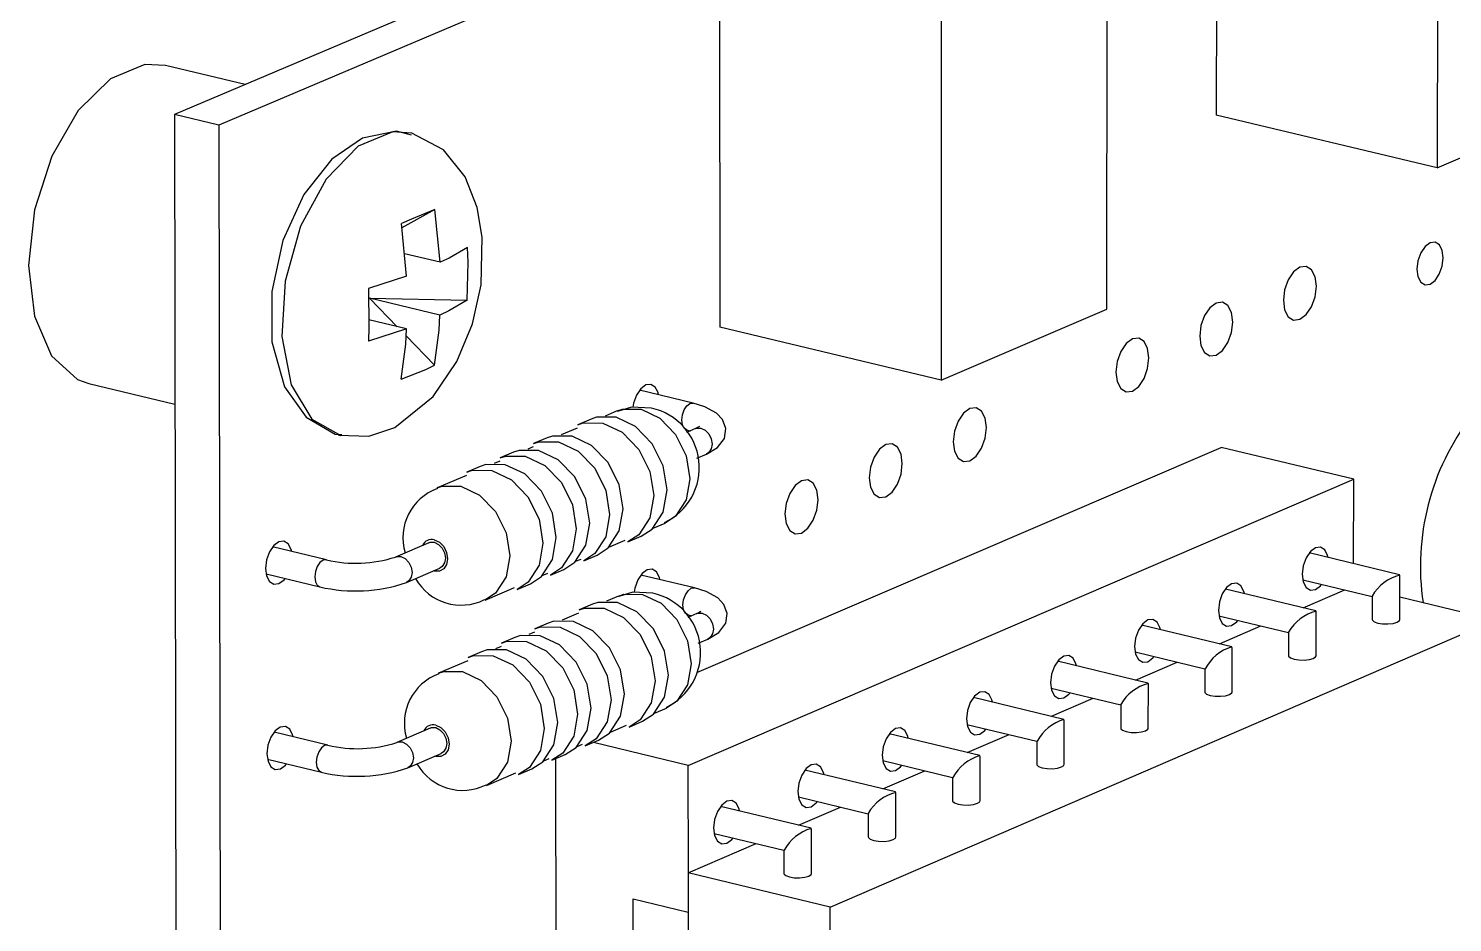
# Model space of a CAD drawing. Extents: x 0 to 254, y 0 to 197.
# Drawn here: x 191.978 to 196.558, y 130.592 to 133.467 of the extents above; entities that cross this region are included whole.
import ezdxf

# ---------------------------------------------------------------- set-up
doc = ezdxf.new("R2010")
doc.units = 0
doc.layers.get('0').update_dxf_attribs({"linetype": 'CONTINUOUS'})

msp = doc.modelspace()

# ---------------------------------------------------------------- linework, layer by layer
at = {"color": 7, "linetype": 'CONTINUOUS'}
for p, q in [((195.7986, 134.5166), (195.7981, 133.1888)), ((196.5098, 134.3482), (196.5087, 133.0193)), ((194.4676, 134.0466), (192.4478, 133.1909)), ((194.4677, 133.9525), (192.5904, 133.1567)), ((195.4464, 132.5644), (195.4466, 133.8963)), ((194.2006, 133.8392), (194.2014, 132.5069)), ((194.9131, 133.6695), (194.9133, 132.3361)), ((192.6748, 133.287), (192.4186, 133.3484)), ((196.5087, 133.0193), (197.0378, 133.2458)), ((192.5904, 133.1567), (192.4478, 133.1909)), ((192.4478, 133.1909), (192.4648, 123.0937)), ((196.5087, 133.0193), (195.7981, 133.1888)), ((192.5904, 133.1567), (192.5958, 129.774)), ((193.2852, 132.885), (193.1791, 132.8265)), ((193.3019, 132.7154), (193.2852, 132.885)), ((193.1944, 132.6707), (193.1777, 132.8403)), ((193.3019, 132.7154), (193.1873, 132.7429)), ((193.1944, 132.6707), (193.0722, 132.6311)), ((193.0755, 132.6003), (193.1643, 132.5084)), ((193.0755, 132.6003), (193.3892, 132.5939)), ((193.3015, 132.546), (193.0755, 132.6003)), ((193.194, 132.5013), (193.0728, 132.5304)), ((194.9133, 132.3361), (195.4464, 132.5644)), ((193.194, 132.5013), (193.0718, 132.4616)), ((193.1928, 132.4789), (193.2839, 132.3847)), ((194.9133, 132.3361), (194.2014, 132.5069)), ((192.1728, 132.3256), (192.4494, 132.259)), ((194.1161, 132.2628), (193.9432, 132.3043)), ((193.7876, 132.2112), (193.7447, 132.1929)), ((193.8714, 132.2373), (193.8327, 132.2208)), ((193.7429, 132.1824), (193.6909, 132.1602)), ((194.0953, 132.1763), (194.0946, 132.1764)), ((194.1236, 132.1805), (194.0948, 132.1682)), ((194.0953, 132.1763), (194.1058, 132.1729)), ((194.1229, 132.1802), (194.1236, 132.1805)), ((193.601, 132.1218), (193.5837, 132.1144)), ((193.6458, 132.1506), (193.6029, 132.1323)), ((194.1279, 131.3961), (195.8139, 132.1204)), ((196.2398, 132.0182), (195.8139, 132.1204)), ((193.4938, 132.076), (193.4764, 132.0685)), ((193.5386, 132.1048), (193.4956, 132.0864)), ((194.128, 132.0856), (194.1586, 132.0986)), ((193.3865, 132.0301), (193.2923, 131.9899)), ((193.4313, 132.0589), (193.3883, 132.0406)), ((194.1002, 131.0975), (196.2398, 132.0182)), ((196.2396, 131.7462), (196.2398, 132.0182)), ((193.9059, 131.816), (193.9488, 131.8344)), ((193.9868, 131.8604), (194.0256, 131.877)), ((192.9365, 131.7585), (192.7633, 131.8003)), ((193.266, 131.8137), (193.1585, 131.7677)), ((193.8451, 131.7997), (193.8971, 131.8219)), ((193.7379, 131.7538), (193.7553, 131.7612)), ((193.7642, 131.7553), (193.807, 131.7737)), ((196.3869, 131.7108), (196.0965, 131.7806)), ((192.7423, 131.7135), (192.9156, 131.6717)), ((193.1936, 131.6856), (193.301, 131.7316)), ((193.6307, 131.7078), (193.6481, 131.7153)), ((193.657, 131.7094), (193.6998, 131.7278)), ((194.1203, 131.6681), (193.9475, 131.7098)), ((196.388, 131.5665), (196.3881, 131.7092)), ((193.4467, 131.629), (193.5408, 131.6693)), ((193.5497, 131.6634), (193.5926, 131.6818)), ((196.1177, 131.5947), (195.8271, 131.6646)), ((196.076, 131.6944), (196.2994, 131.6407)), ((196.0775, 131.6044), (196.2109, 131.662)), ((193.7917, 131.6158), (193.7488, 131.5974)), ((193.8755, 131.642), (193.8367, 131.6254)), ((196.2994, 131.642), (196.2994, 131.5665)), ((196.694, 131.5648), (196.3881, 131.6384)), ((193.747, 131.5869), (193.695, 131.5647)), ((194.1277, 131.5856), (194.0988, 131.5731)), ((194.0994, 131.5816), (194.0988, 131.5818)), ((194.0994, 131.5816), (194.1104, 131.5781)), ((194.127, 131.5853), (194.1277, 131.5856)), ((194.5559, 130.6415), (196.694, 131.5648)), ((195.8065, 131.5784), (196.0302, 131.5246)), ((196.1188, 131.4503), (196.1189, 131.5931)), ((193.6052, 131.5262), (193.5878, 131.5187)), ((193.6499, 131.555), (193.6071, 131.5366)), ((195.8481, 131.4785), (195.5574, 131.5485)), ((195.8079, 131.4882), (195.9417, 131.5459)), ((196.0302, 131.5259), (196.0302, 131.4504)), ((193.498, 131.4802), (193.4806, 131.4727)), ((193.5427, 131.5091), (193.4999, 131.4907)), ((194.1322, 131.4906), (194.1628, 131.5038)), ((195.8493, 131.334), (195.8494, 131.4769)), ((193.3907, 131.4342), (193.2966, 131.3938)), ((193.4355, 131.4631), (193.3926, 131.4447)), ((195.5782, 131.3621), (195.2874, 131.4322)), ((195.5367, 131.4622), (195.7606, 131.4083)), ((195.538, 131.3718), (195.6721, 131.4296)), ((195.7606, 131.4096), (195.7606, 131.334)), ((195.2665, 131.3459), (195.4906, 131.2919)), ((195.5794, 131.2176), (195.5795, 131.3605)), ((195.3079, 131.2456), (195.017, 131.3158)), ((195.2677, 131.2553), (195.4021, 131.3132)), ((195.4906, 131.2932), (195.4906, 131.2176)), ((193.9104, 131.2209), (193.9533, 131.2393)), ((193.9913, 131.2654), (194.03, 131.282)), ((195.3092, 131.101), (195.3092, 131.244)), ((192.9412, 131.1623), (192.768, 131.2042)), ((193.2704, 131.2176), (193.163, 131.1715)), ((193.8496, 131.2045), (193.9016, 131.2268)), ((195.0373, 131.1289), (194.7463, 131.1992)), ((194.9961, 131.2294), (195.2204, 131.1753)), ((194.9971, 131.1386), (195.1318, 131.1967)), ((193.7424, 131.1584), (193.7598, 131.1659)), ((193.7687, 131.16), (193.8116, 131.1784)), ((194.1002, 131.0975), (193.795, 131.1713)), ((195.2204, 131.1766), (195.2204, 131.101)), ((192.747, 131.1175), (192.9202, 131.0756)), ((193.1982, 131.0896), (193.3056, 131.1357)), ((193.6352, 131.1123), (193.6527, 131.1198)), ((193.6615, 131.1139), (193.7044, 131.1324)), ((193.6733, 131.119), (193.6743, 130.0388)), ((194.7254, 131.1128), (194.9497, 131.0586)), ((195.0386, 130.9842), (195.0386, 131.1273)), ((193.4513, 131.0333), (193.5454, 131.0737)), ((193.5543, 131.0679), (193.5972, 131.0863)), ((194.1004, 130.752), (194.1002, 131.0975)), ((194.7664, 131.0121), (194.4752, 131.0824)), ((194.7261, 131.0218), (194.8611, 131.08)), ((194.9497, 131.0599), (194.9497, 130.9842)), ((194.7677, 130.8673), (194.7677, 131.0104)), ((194.4951, 130.8951), (194.2038, 130.9656)), ((194.4543, 130.996), (194.6787, 130.9417)), ((194.4548, 130.9048), (194.5901, 130.9632)), ((194.6787, 130.943), (194.6787, 130.8673)), ((194.1829, 130.879), (194.4074, 130.8247)), ((194.4964, 130.7502), (194.4964, 130.8935)), ((194.1001, 130.7519), (194.3187, 130.8462)), ((194.4074, 130.826), (194.4074, 130.7502)), ((194.5559, 130.6415), (194.1001, 130.7519)), ((194.1001, 130.7519), (194.1006, 129.9351)), ((193.9226, 130.6688), (194.1002, 130.6258)), ((193.9231, 129.9783), (193.9226, 130.6688)), ((194.5562, 129.73), (194.5559, 130.6415))]:
    msp.add_line(p, q, dxfattribs=at)
for points in [[(192.4186, 133.3484), (192.3521, 133.3514), (192.2419, 133.3058), (192.1381, 133.2036), (192.0534, 133.057), (191.9979, 132.8839), (191.9784, 132.7051), (191.9973, 132.5423), (192.0522, 132.415), (192.1365, 132.3387), (192.1728, 132.3256)], [(193.21, 133.1248), (193.1617, 133.1376), (193.0529, 133.1145), (192.9538, 133.0468), (192.8642, 132.9336), (192.7966, 132.7852), (192.761, 132.6216), (192.7615, 132.4596), (192.8015, 132.3151), (192.8712, 132.217), (192.9643, 132.1629), (192.9861, 132.162)], [(193.2106, 133.1312), (193.1497, 133.1347), (193.0391, 133.0888), (192.9357, 132.9829), (192.8536, 132.8314), (192.8039, 132.6548), (192.7932, 132.4769), (192.8231, 132.3218), (192.8895, 132.2106), (192.983, 132.1582)], [(192.9752, 132.1599), (193.0724, 132.1561), (193.1568, 132.1843), (193.28, 132.284), (193.3555, 132.396), (193.4059, 132.518), (193.4336, 132.6426), (193.4375, 132.7962), (193.4209, 132.8913), (193.3822, 132.9901), (193.3131, 133.0777), (193.2087, 133.1317)], [(193.2852, 132.885), (193.2097, 132.8539), (193.1777, 132.8403)], [(193.3897, 132.7632), (193.3308, 132.729), (193.3019, 132.7154)], [(193.3892, 132.5939), (193.3925, 132.7158), (193.3897, 132.7632)], [(196.5275, 132.7297), (196.5243, 132.7539), (196.5152, 132.7717), (196.5016, 132.7803), (196.4854, 132.7785), (196.4693, 132.7665), (196.4556, 132.7461), (196.4465, 132.7205), (196.4433, 132.6936), (196.4464, 132.6694), (196.4556, 132.6516), (196.4692, 132.643), (196.4853, 132.6448), (196.5015, 132.6568), (196.5151, 132.6772), (196.5243, 132.7028), (196.5275, 132.7297)], [(196.1197, 132.6387), (196.1157, 132.6691), (196.1042, 132.6914), (196.087, 132.7022), (196.0668, 132.6999), (196.0465, 132.6848), (196.0293, 132.6593), (196.0178, 132.6271), (196.0137, 132.5933), (196.0178, 132.5629), (196.0292, 132.5406), (196.0464, 132.5297), (196.0667, 132.5321), (196.0869, 132.5471), (196.1041, 132.5727), (196.1156, 132.6048), (196.1197, 132.6387)], [(193.0722, 132.6311), (193.0729, 132.5081), (193.0718, 132.4616)], [(193.3892, 132.5939), (193.3303, 132.5597), (193.3015, 132.546)], [(195.8507, 132.5234), (195.8467, 132.5538), (195.8352, 132.5761), (195.818, 132.5869), (195.7977, 132.5846), (195.7774, 132.5695), (195.7602, 132.5439), (195.7487, 132.5118), (195.7446, 132.4779), (195.7487, 132.4475), (195.7601, 132.4252), (195.7773, 132.4144), (195.7976, 132.4167), (195.8179, 132.4318), (195.8351, 132.4573), (195.8467, 132.4895), (195.8507, 132.5234)], [(193.2839, 132.3847), (193.2989, 132.4973), (193.3015, 132.546)], [(193.1764, 132.3399), (193.1915, 132.4525), (193.194, 132.5013)], [(195.5814, 132.4079), (195.5773, 132.4383), (195.5658, 132.4606), (195.5486, 132.4715), (195.5283, 132.4692), (195.508, 132.4541), (195.4907, 132.4285), (195.4792, 132.3963), (195.4752, 132.3624), (195.4792, 132.332), (195.4907, 132.3096), (195.5079, 132.2988), (195.5283, 132.3011), (195.5486, 132.3162), (195.5658, 132.3418), (195.5773, 132.374), (195.5814, 132.4079)], [(193.1764, 132.3399), (193.2558, 132.3702), (193.2839, 132.3847)], [(194.0045, 132.2896), (194.0029, 132.2963), (193.9936, 132.3142), (193.9797, 132.3228), (193.9634, 132.321), (193.9471, 132.3089), (193.9333, 132.2884), (193.924, 132.2627), (193.9217, 132.2495)], [(193.9817, 132.2463), (193.9178, 132.2499), (193.8726, 132.2355)], [(194.1586, 132.0986), (194.1941, 132.1198), (194.2163, 132.1493), (194.2209, 132.1808), (194.2105, 132.2096), (194.191, 132.2305), (194.1537, 132.2511), (194.1161, 132.2628)], [(195.0587, 132.1838), (195.0547, 132.2143), (195.0431, 132.2366), (195.0259, 132.2475), (195.0055, 132.2451), (194.9851, 132.23), (194.9678, 132.2044), (194.9563, 132.1721), (194.9523, 132.1382), (194.9563, 132.1077), (194.9679, 132.0854), (194.9851, 132.0746), (195.0055, 132.0769), (195.0259, 132.0921), (195.0431, 132.1177), (195.0547, 132.1499), (195.0587, 132.1838)], [(193.8679, 132.2169), (193.8053, 132.2172), (193.7876, 132.2112)], [(193.9488, 131.8344), (193.984, 131.8577), (194.0195, 131.9121), (194.0319, 131.9833), (194.0194, 132.0606), (193.9838, 132.1321), (193.9306, 132.187), (193.8679, 132.2169)], [(193.7262, 132.1563), (193.6635, 132.1566), (193.6458, 132.1506)], [(193.807, 131.7737), (193.8423, 131.7969), (193.8778, 131.8514), (193.8902, 131.9227), (193.8776, 132), (193.8421, 132.0715), (193.7889, 132.1264), (193.7262, 132.1563)], [(193.7447, 132.1929), (193.7624, 132.1988), (193.8251, 132.1985), (193.8878, 132.1687), (193.941, 132.1138), (193.9765, 132.0423), (193.9891, 131.965), (193.9767, 131.8937), (193.9412, 131.8393), (193.9059, 131.816)], [(194.1358, 132.1868), (194.1361, 132.1873), (194.1281, 132.1826), (194.1236, 132.1805)], [(193.6189, 132.1104), (193.5562, 132.1107), (193.5386, 132.1048)], [(193.6029, 132.1323), (193.6206, 132.1382), (193.6833, 132.1379), (193.746, 132.1081), (193.7992, 132.0532), (193.8348, 131.9816), (193.8473, 131.9043), (193.8349, 131.833), (193.7994, 131.7786), (193.7642, 131.7553)], [(193.6998, 131.7278), (193.7351, 131.751), (193.7706, 131.8055), (193.783, 131.8768), (193.7704, 131.9541), (193.7349, 132.0257), (193.6817, 132.0806), (193.6189, 132.1104)], [(194.7884, 132.0679), (194.7843, 132.0984), (194.7728, 132.1208), (194.7555, 132.1316), (194.7351, 132.1293), (194.7147, 132.1141), (194.6974, 132.0884), (194.6858, 132.0562), (194.6818, 132.0222), (194.6858, 131.9918), (194.6974, 131.9694), (194.7147, 131.9586), (194.7351, 131.9609), (194.7555, 131.9761), (194.7728, 132.0018), (194.7843, 132.034), (194.7884, 132.0679)], [(193.5116, 132.0646), (193.449, 132.0649), (193.4313, 132.0589)], [(193.4956, 132.0864), (193.5133, 132.0924), (193.576, 132.0921), (193.6387, 132.0622), (193.692, 132.0073), (193.7275, 131.9357), (193.7401, 131.8584), (193.7277, 131.7871), (193.6922, 131.7326), (193.657, 131.7094)], [(193.5926, 131.6818), (193.6279, 131.7051), (193.6633, 131.7595), (193.6757, 131.8308), (193.6632, 131.9082), (193.6276, 131.9798), (193.5744, 132.0347), (193.5116, 132.0646)], [(193.3883, 132.0406), (193.406, 132.0465), (193.4687, 132.0462), (193.5315, 132.0163), (193.5847, 131.9614), (193.6203, 131.8898), (193.6328, 131.8125), (193.6204, 131.7411), (193.5849, 131.6867), (193.5497, 131.6634)], [(194.5177, 131.9519), (194.5136, 131.9824), (194.502, 132.0047), (194.4847, 132.0156), (194.4643, 132.0132), (194.4439, 131.9981), (194.4266, 131.9724), (194.415, 131.9401), (194.411, 131.9061), (194.415, 131.8757), (194.4266, 131.8533), (194.4439, 131.8425), (194.4644, 131.8448), (194.4848, 131.86), (194.5021, 131.8857), (194.5137, 131.9179), (194.5177, 131.9519)], [(192.8248, 131.7854), (192.8232, 131.7922), (192.8138, 131.8101), (192.7999, 131.8187), (192.7835, 131.8168), (192.7671, 131.8047), (192.7532, 131.7841), (192.7439, 131.7583), (192.7407, 131.7311), (192.744, 131.7067), (192.7533, 131.6888), (192.7672, 131.6802), (192.7837, 131.6821), (192.8001, 131.6942), (192.8039, 131.6987)], [(193.266, 131.8137), (193.2698, 131.815), (193.2834, 131.8149)], [(193.2834, 131.8149), (193.2971, 131.8084), (193.3087, 131.7964), (193.3164, 131.7809), (193.3191, 131.764), (193.3164, 131.7485), (193.3087, 131.7367), (193.301, 131.7316)], [(196.1168, 131.7975), (196.1006, 131.7854), (196.0868, 131.7649), (196.0776, 131.7392), (196.0744, 131.7121), (196.0776, 131.6878), (196.0868, 131.67), (196.1005, 131.6614), (196.1167, 131.6633), (196.1329, 131.6754), (196.1367, 131.6798)], [(196.1576, 131.7659), (196.1559, 131.7729), (196.1468, 131.7907), (196.133, 131.7994), (196.1168, 131.7975)], [(194.0087, 131.695), (194.0071, 131.7018), (193.9978, 131.7196), (193.984, 131.7283), (193.9677, 131.7264), (193.9514, 131.7143), (193.9375, 131.6938), (193.9283, 131.668), (193.9259, 131.6543)], [(193.9861, 131.6511), (193.9222, 131.6547), (193.8767, 131.6403)], [(194.1628, 131.5038), (194.1983, 131.525), (194.2205, 131.5545), (194.2251, 131.586), (194.2146, 131.6149), (194.1951, 131.6359), (194.1576, 131.6565), (194.1203, 131.6681)], [(195.8474, 131.6815), (195.8311, 131.6694), (195.8174, 131.6489), (195.8082, 131.6231), (195.8049, 131.596), (195.8081, 131.5717), (195.8173, 131.5539), (195.8311, 131.5453), (195.8473, 131.5472), (195.8636, 131.5593), (195.8674, 131.5637)], [(195.8882, 131.6499), (195.8866, 131.6569), (195.8774, 131.6747), (195.8636, 131.6833), (195.8474, 131.6815)], [(193.8722, 131.6215), (193.8096, 131.6218), (193.7917, 131.6158)], [(193.9533, 131.2393), (193.9883, 131.2624), (194.0237, 131.3168), (194.0361, 131.388), (194.0236, 131.4652), (193.9881, 131.5367), (193.9349, 131.5916), (193.8722, 131.6215)], [(193.7305, 131.5607), (193.6679, 131.5611), (193.6499, 131.555)], [(193.8116, 131.1784), (193.8466, 131.2015), (193.8821, 131.2559), (193.8945, 131.3271), (193.8819, 131.4044), (193.8464, 131.4759), (193.7932, 131.5308), (193.7305, 131.5607)], [(193.7488, 131.5974), (193.7667, 131.6035), (193.8294, 131.6031), (193.8921, 131.5732), (193.9452, 131.5183), (193.9808, 131.4468), (193.9933, 131.3696), (193.9809, 131.2984), (193.9454, 131.244), (193.9104, 131.2209)], [(194.1399, 131.5919), (194.1401, 131.5923), (194.1319, 131.5875), (194.1277, 131.5856)], [(195.5776, 131.5653), (195.5614, 131.5532), (195.5476, 131.5326), (195.5384, 131.5069), (195.5351, 131.4798), (195.5383, 131.4554), (195.5475, 131.4376), (195.5613, 131.429), (195.5776, 131.4309), (195.5939, 131.443), (195.5977, 131.4475)], [(195.6185, 131.5338), (195.6169, 131.5407), (195.6077, 131.5585), (195.5939, 131.5672), (195.5776, 131.5653)], [(196.2994, 131.5665), (196.2999, 131.5645), (196.3056, 131.5592), (196.3172, 131.5551), (196.3328, 131.5527), (196.3501, 131.5524), (196.3664, 131.5542), (196.3792, 131.558), (196.3867, 131.563), (196.388, 131.5665)], [(193.6233, 131.5147), (193.5607, 131.5151), (193.5427, 131.5091)], [(193.6071, 131.5366), (193.625, 131.5427), (193.6876, 131.5423), (193.7503, 131.5124), (193.8035, 131.4575), (193.8391, 131.386), (193.8516, 131.3087), (193.8392, 131.2375), (193.8037, 131.1831), (193.7687, 131.16)], [(193.7044, 131.1324), (193.7394, 131.1555), (193.7749, 131.2099), (193.7873, 131.2811), (193.7748, 131.3584), (193.7392, 131.4299), (193.686, 131.4848), (193.6233, 131.5147)], [(193.5161, 131.4687), (193.4534, 131.4691), (193.4355, 131.4631)], [(193.4999, 131.4907), (193.5178, 131.4967), (193.5804, 131.4963), (193.6431, 131.4664), (193.6963, 131.4115), (193.7319, 131.34), (193.7444, 131.2627), (193.732, 131.1914), (193.6966, 131.1371), (193.6615, 131.1139)], [(193.5972, 131.0863), (193.6322, 131.1094), (193.6677, 131.1638), (193.6801, 131.235), (193.6676, 131.3123), (193.632, 131.3839), (193.5788, 131.4388), (193.5161, 131.4687)], [(193.3926, 131.4447), (193.4105, 131.4507), (193.4732, 131.4503), (193.5359, 131.4204), (193.5891, 131.3655), (193.6247, 131.2939), (193.6372, 131.2166), (193.6248, 131.1453), (193.5893, 131.091), (193.5543, 131.0679)], [(195.3075, 131.4489), (195.2912, 131.4368), (195.2774, 131.4163), (195.2682, 131.3905), (195.265, 131.3634), (195.2682, 131.339), (195.2774, 131.3212), (195.2912, 131.3126), (195.3075, 131.3145), (195.3238, 131.3266), (195.3277, 131.3312)], [(195.3485, 131.4175), (195.3468, 131.4244), (195.3376, 131.4422), (195.3238, 131.4508), (195.3075, 131.4489)], [(196.0302, 131.4504), (196.0306, 131.4483), (196.0364, 131.4431), (196.048, 131.4389), (196.0636, 131.4365), (196.0809, 131.4362), (196.0972, 131.4381), (196.11, 131.4418), (196.1175, 131.4468), (196.1188, 131.4503)], [(195.0372, 131.3325), (195.0209, 131.3203), (195.007, 131.2998), (194.9978, 131.274), (194.9946, 131.2469), (194.9978, 131.2225), (195.0071, 131.2047), (195.0209, 131.196), (195.0372, 131.1979), (195.0535, 131.2101), (195.0573, 131.2147)], [(195.0782, 131.301), (195.0765, 131.3079), (195.0673, 131.3258), (195.0535, 131.3344), (195.0372, 131.3325)], [(195.7606, 131.334), (195.761, 131.332), (195.7668, 131.3267), (195.7784, 131.3226), (195.794, 131.3202), (195.8113, 131.3199), (195.8276, 131.3217), (195.8405, 131.3255), (195.8479, 131.3305), (195.8493, 131.334)], [(192.8295, 131.1893), (192.8278, 131.1962), (192.8185, 131.214), (192.8046, 131.2227), (192.7882, 131.2207), (192.7718, 131.2086), (192.7579, 131.188), (192.7486, 131.1622), (192.7454, 131.135), (192.7487, 131.1106), (192.758, 131.0928), (192.772, 131.0842), (192.7884, 131.0861), (192.8048, 131.0982), (192.8085, 131.1026)], [(193.2704, 131.2176), (193.2743, 131.219), (193.288, 131.2189)], [(193.288, 131.2189), (193.3016, 131.2124), (193.3132, 131.2004), (193.3209, 131.1849), (193.3236, 131.168), (193.3209, 131.1525), (193.3132, 131.1407), (193.3056, 131.1357)], [(194.7665, 131.2159), (194.7501, 131.2037), (194.7363, 131.1832), (194.7271, 131.1574), (194.7238, 131.1302), (194.7271, 131.1058), (194.7363, 131.088), (194.7502, 131.0794), (194.7665, 131.0813), (194.7828, 131.0934), (194.7867, 131.098)], [(194.8076, 131.1844), (194.8059, 131.1913), (194.7966, 131.2092), (194.7828, 131.2178), (194.7665, 131.2159)], [(195.4906, 131.2176), (195.4911, 131.2155), (195.4969, 131.2103), (195.5085, 131.2061), (195.5241, 131.2037), (195.5414, 131.2034), (195.5577, 131.2053), (195.5706, 131.209), (195.5781, 131.214), (195.5794, 131.2176)], [(194.4954, 131.0992), (194.4791, 131.087), (194.4652, 131.0664), (194.456, 131.0406), (194.4527, 131.0134), (194.456, 130.989), (194.4653, 130.9712), (194.4791, 130.9625), (194.4955, 130.9645), (194.5118, 130.9766), (194.5157, 130.9812)], [(194.5366, 131.0676), (194.5349, 131.0746), (194.5256, 131.0924), (194.5118, 131.1011), (194.4954, 131.0992)], [(195.2204, 131.101), (195.2208, 131.0989), (195.2266, 131.0936), (195.2382, 131.0895), (195.2538, 131.0871), (195.2711, 131.0868), (195.2875, 131.0886), (195.3004, 131.0924), (195.3078, 131.0974), (195.3092, 131.101)], [(194.224, 130.9823), (194.2077, 130.9701), (194.1938, 130.9495), (194.1845, 130.9236), (194.1813, 130.8964), (194.1846, 130.8721), (194.1938, 130.8542), (194.2077, 130.8456), (194.2241, 130.8475), (194.2405, 130.8597), (194.2443, 130.8642)], [(194.2652, 130.9507), (194.2635, 130.9577), (194.2543, 130.9755), (194.2404, 130.9842), (194.224, 130.9823)], [(194.9497, 130.9842), (194.9502, 130.9821), (194.9559, 130.9769), (194.9675, 130.9727), (194.9832, 130.9703), (195.0005, 130.97), (195.0169, 130.9718), (195.0298, 130.9756), (195.0373, 130.9806), (195.0386, 130.9842)], [(194.6787, 130.8673), (194.6792, 130.8652), (194.6849, 130.8599), (194.6965, 130.8558), (194.7122, 130.8533), (194.7295, 130.853), (194.7459, 130.8549), (194.7588, 130.8587), (194.7663, 130.8637), (194.7677, 130.8673)], [(194.4074, 130.7502), (194.4079, 130.7482), (194.4136, 130.7429), (194.4252, 130.7387), (194.4409, 130.7363), (194.4582, 130.736), (194.4746, 130.7378), (194.4875, 130.7416), (194.495, 130.7467), (194.4964, 130.7502)]]:
    msp.add_lwpolyline(points, dxfattribs=at)
at = {"color": 8, "linetype": 'CONTINUOUS'}
for points in [[(194.0946, 132.1764), (194.0868, 132.1816), (194.081, 132.1928), (194.0789, 132.2081), (194.081, 132.2251), (194.0867, 132.2413), (194.0954, 132.2541), (194.1056, 132.2617)], [(194.1056, 132.2617), (194.1159, 132.2629), (194.1161, 132.2628)], [(193.8714, 132.2373), (193.8883, 132.243), (193.9483, 132.2428)], [(193.9483, 132.2428), (194.0082, 132.2142), (194.0591, 132.1617), (194.0931, 132.0933), (194.1051, 132.0194), (194.0932, 131.9513), (194.0593, 131.8992), (194.0256, 131.877)], [(194.1236, 132.1805), (194.1274, 132.1818), (194.141, 132.1817)], [(194.141, 132.1817), (194.1547, 132.1752), (194.1662, 132.1633), (194.1739, 132.1478), (194.1767, 132.131), (194.174, 132.1155), (194.1663, 132.1037), (194.1586, 132.0986)], [(193.2926, 131.99), (193.3092, 131.9955), (193.3692, 131.9952)], [(193.3692, 131.9952), (193.4292, 131.9666), (193.4801, 131.9141), (193.5142, 131.8456), (193.5262, 131.7716), (193.5143, 131.7034), (193.4804, 131.6513), (193.4462, 131.6288)], [(193.2834, 131.8233), (193.2998, 131.8155), (193.3137, 131.8012), (193.323, 131.7825), (193.3263, 131.7623), (193.323, 131.7437), (193.3138, 131.7295), (193.2999, 131.7219), (193.2836, 131.7219), (193.2805, 131.7228)], [(192.926, 131.7573), (192.9157, 131.7497), (192.907, 131.7368), (192.9012, 131.7206), (192.8991, 131.7036), (192.9012, 131.6883), (192.9071, 131.6771), (192.9156, 131.6717)], [(192.9368, 131.7584), (192.9363, 131.7585), (192.926, 131.7573)], [(193.1584, 131.7677), (193.1624, 131.769), (193.176, 131.7689)], [(193.176, 131.7689), (193.1896, 131.7624), (193.2012, 131.7505), (193.209, 131.7349), (193.2117, 131.7181), (193.209, 131.7026), (193.2013, 131.6907), (193.1936, 131.6856)], [(194.0988, 131.5818), (194.091, 131.587), (194.0852, 131.5982), (194.0831, 131.6134), (194.0852, 131.6304), (194.091, 131.6465), (194.0996, 131.6594), (194.1098, 131.667)], [(194.1098, 131.667), (194.1201, 131.6682), (194.1203, 131.6681)], [(193.8755, 131.642), (193.8926, 131.6478), (193.9525, 131.6475)], [(193.9525, 131.6475), (194.0125, 131.6189), (194.0633, 131.5664), (194.0973, 131.4981), (194.1093, 131.4242), (194.0974, 131.3561), (194.0635, 131.3041), (194.03, 131.282)], [(194.1277, 131.5856), (194.1316, 131.5869), (194.1452, 131.5868)], [(194.1452, 131.5868), (194.1588, 131.5803), (194.1704, 131.5684), (194.1781, 131.5529), (194.1808, 131.5361), (194.1781, 131.5206), (194.1704, 131.5088), (194.1628, 131.5038)], [(193.2969, 131.3939), (193.3137, 131.3996), (193.3737, 131.3992)], [(193.3737, 131.3992), (193.4337, 131.3706), (193.4846, 131.3181), (193.5186, 131.2496), (193.5306, 131.1756), (193.5188, 131.1074), (193.4848, 131.0554), (193.4508, 131.0331)], [(193.288, 131.2273), (193.3043, 131.2195), (193.3182, 131.2052), (193.3275, 131.1865), (193.3308, 131.1663), (193.3275, 131.1477), (193.3183, 131.1335), (193.3044, 131.1259), (193.2881, 131.126), (193.2851, 131.1269)], [(192.9306, 131.1611), (192.9203, 131.1535), (192.9116, 131.1406), (192.9058, 131.1244), (192.9038, 131.1074), (192.9059, 131.0921), (192.9117, 131.0809), (192.9202, 131.0756)], [(192.9415, 131.1622), (192.9409, 131.1623), (192.9306, 131.1611)], [(193.163, 131.1715), (193.1669, 131.1729), (193.1806, 131.1728)], [(193.1806, 131.1728), (193.1942, 131.1663), (193.2058, 131.1543), (193.2135, 131.1387), (193.2162, 131.1219), (193.2135, 131.1064), (193.2058, 131.0946), (193.1982, 131.0896)]]:
    msp.add_lwpolyline(points, dxfattribs=at)
at = {"color": 7, "linetype": 'CONTINUOUS'}
for centre, radius, start, end in [((193.94, 132.0552), 0.1956, 295.4501, 77.6801), ((197.2522, 131.7371), 0.7979, 142.785, 188.4118), ((193.3515, 131.8294), 0.1689, 110.0995, 196.6393), ((193.0311, 132.1575), 0.4101, 256.6659, 288.1008), ((193.3701, 131.7826), 0.1696, 209.8532, 296.2683), ((196.4222, 131.5722), 0.1412, 103.9693, 150.375), ((193.0303, 132.1617), 0.5033, 256.8171, 288.9277), ((193.9442, 131.46), 0.1956, 295.5223, 77.6419), ((196.153, 131.4561), 0.1412, 103.948, 150.3899), ((195.8902, 131.339), 0.1458, 106.807, 151.7394), ((193.3561, 131.2335), 0.169, 110.1828, 196.6957), ((195.6134, 131.2235), 0.1411, 103.9042, 150.4205), ((195.35, 131.1061), 0.1456, 106.7634, 151.7826), ((193.0357, 131.5598), 0.4086, 256.625, 288.158), ((193.3746, 131.1869), 0.1696, 209.9428, 296.3136), ((195.0793, 130.9895), 0.1456, 106.7419, 151.8038), ((193.0349, 131.564), 0.5017, 256.7757, 288.99), ((194.8014, 130.8735), 0.141, 103.8395, 150.4652), ((194.5369, 130.7558), 0.1454, 106.6982, 151.847)]:
    msp.add_arc(centre, radius, start, end, dxfattribs=at)
at = {"color": 8, "linetype": 'CONTINUOUS'}
for centre, start, end in [((193.2752, 131.7919), 75.3343, 156.4584), ((193.2797, 131.1959), 75.2734, 156.5402)]:
    msp.add_arc(centre, 0.0325, start, end, dxfattribs=at)

doc.saveas('drawing.dxf')
